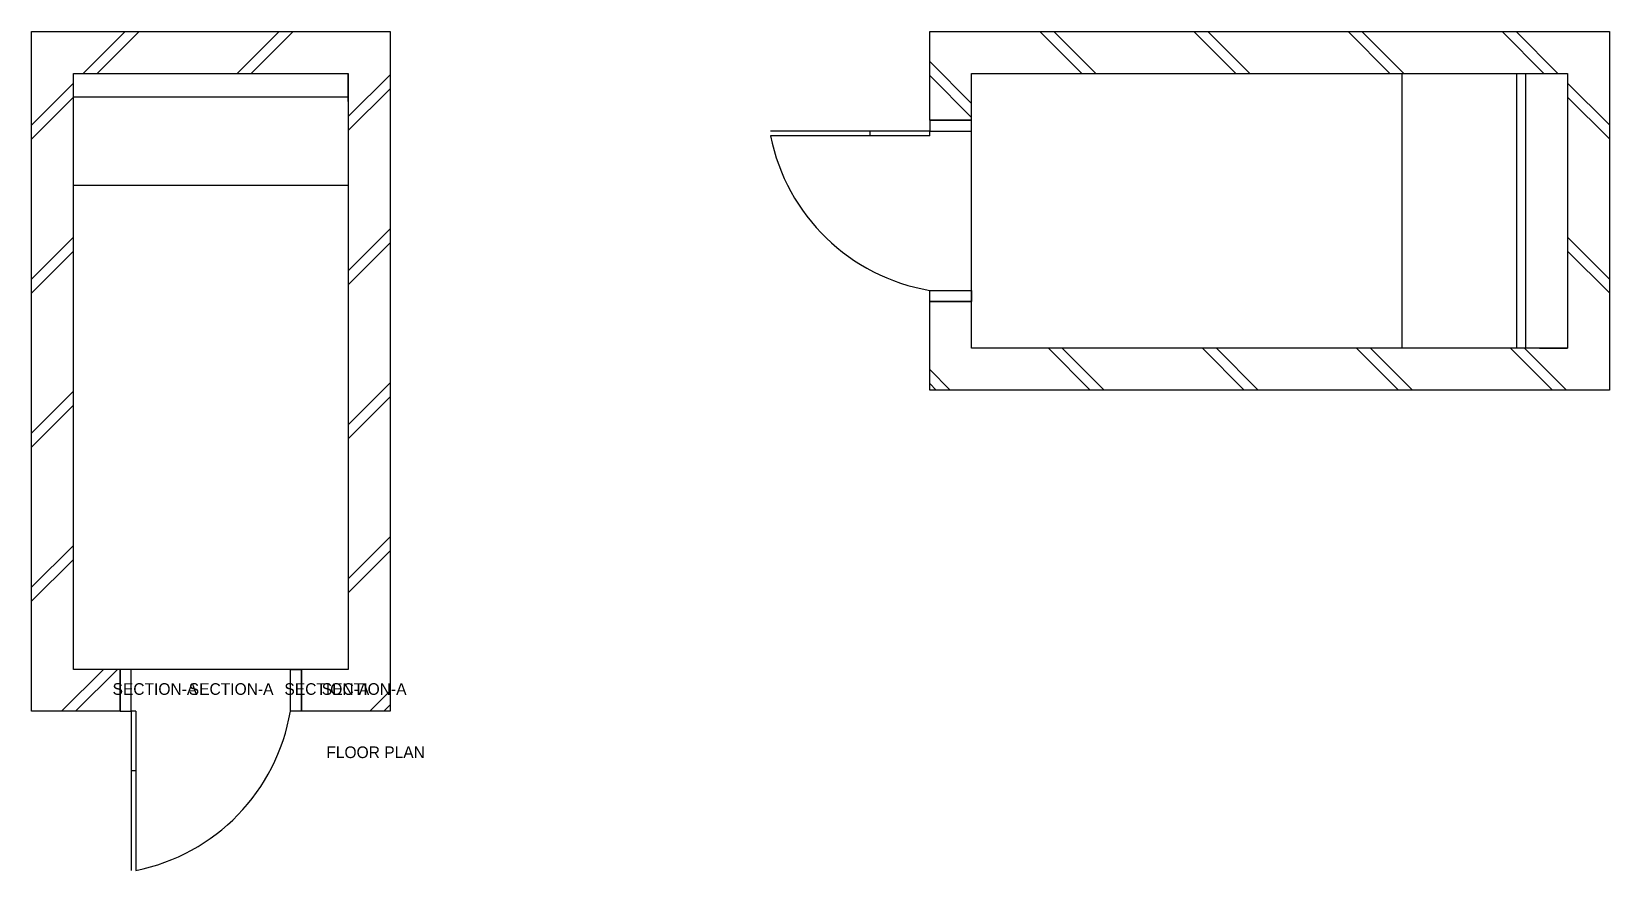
# Model space of a CAD drawing. Header units: millimetres. Extents: x 1176 to 3884, y -586 to 854.
# Drawn here: x 3161.7 to 3500.6, y 34.4 to 214.6 of the extents above; entities that cross this region are included whole.
import ezdxf

# ---------------------------------------------------------------- set-up
doc = ezdxf.new("R2010")
doc.units = ezdxf.units.MM

msp = doc.modelspace()

# ---------------------------------------------------------------- hatches: boundary and pattern name
h = msp.add_hatch()
h.set_pattern_fill('JIS_LC_8A', color=256, scale=3, style=0)
h.set_pattern_definition([(45, (1823.004, -912.523), (-16.5463, 16.5463), []), (45, (1826.004, -912.523), (-16.5463, 16.5463), [])])
h.paths.add_polyline_path([(3229.677, 205.595), (3229.677, 77.595), (3219.677, 77.595), (3219.677, 68.595), (3238.677, 68.595), (3238.677, 214.595), (3161.677, 214.595), (3161.677, 68.595), (3180.677, 68.595), (3180.677, 77.595), (3170.677, 77.595), (3170.677, 205.595)])
h = msp.add_hatch()
h.set_pattern_fill('JIS_LC_8A', color=256, scale=3, angle=-90, style=0)
h.set_pattern_definition([(315, (2373.499, 1553.268), (16.5463, 16.5463), []), (315, (2373.499, 1550.268), (16.5463, 16.5463), [])])
h.paths.add_polyline_path([(3491.616, 146.595), (3363.616, 146.595), (3363.616, 156.595), (3354.616, 156.595), (3354.616, 137.595), (3500.616, 137.595), (3500.616, 214.595), (3354.616, 214.595), (3354.616, 195.595), (3363.616, 195.595), (3363.616, 205.595), (3491.616, 205.595)])

# ---------------------------------------------------------------- linework, layer by layer
for p, q in [((3170.677, 77.595), (3170.677, 205.595)), ((3170.677, 205.595), (3229.677, 205.595)), ((3170.677, 205.595), (3229.677, 205.595)), ((3229.677, 205.595), (3229.677, 77.595)), ((3229.677, 199.595), (3229.677, 205.595)), ((3363.616, 195.595), (3363.616, 205.595)), ((3363.616, 205.595), (3491.616, 205.595)), ((3456.016, 205.595), (3456.016, 146.595)), ((3480.616, 205.595), (3480.616, 146.595)), ((3482.616, 205.595), (3482.616, 146.595)), ((3491.616, 205.595), (3491.616, 146.595)), ((3491.616, 205.595), (3491.616, 146.595)), ((3170.677, 200.595), (3229.677, 200.595)), ((3354.616, 195.595), (3363.616, 195.595)), ((3354.616, 193.191), (3320.423, 193.191)), ((3354.616, 192.191), (3320.423, 192.191)), ((3341.824, 192.191), (3341.824, 193.191)), ((3354.616, 192.191), (3354.616, 193.191)), ((3170.677, 181.595), (3229.677, 181.595)), ((3354.616, 156.595), (3363.616, 156.595)), ((3363.616, 146.595), (3363.616, 156.595)), ((3491.616, 146.595), (3363.616, 146.595)), ((3485.616, 146.595), (3491.616, 146.595)), ((3180.677, 77.595), (3170.677, 77.595)), ((3180.677, 68.595), (3180.677, 77.595)), ((3229.677, 77.595), (3219.677, 77.595)), ((3219.677, 68.595), (3219.677, 77.595)), ((3183.08, 68.595), (3183.08, 34.401)), ((3184.08, 68.595), (3183.08, 68.595)), ((3184.08, 68.595), (3184.08, 34.401)), ((3184.08, 55.802), (3183.08, 55.802))]:
    msp.add_line(p, q)
for points in [[(3180.677, 68.595), (3161.677, 68.595), (3161.677, 214.595), (3238.677, 214.595), (3238.677, 68.595), (3219.677, 68.595)], [(3354.616, 195.595), (3354.616, 214.595), (3500.616, 214.595), (3500.616, 137.595), (3354.616, 137.595), (3354.616, 156.595)]]:
    msp.add_lwpolyline(points)
for points in [[(3170.677, 205.595), (3229.677, 205.595), (3229.677, 77.595), (3170.677, 77.595)], [(3491.616, 205.595), (3491.616, 146.595), (3363.616, 146.595), (3363.616, 205.595)], [(3354.616, 195.595), (3354.616, 193.191), (3363.616, 193.191), (3363.616, 195.595)], [(3354.616, 156.595), (3354.616, 158.998), (3363.616, 158.998), (3363.616, 156.595)], [(3180.677, 68.595), (3183.08, 68.595), (3183.08, 77.595), (3180.677, 77.595)], [(3219.677, 68.595), (3217.274, 68.595), (3217.274, 77.595), (3219.677, 77.595)]]:
    msp.add_lwpolyline(points, close=True)
for centre, start, end in [((3361.599, 200.399), 191.27372, 260.42665), ((3175.872, 75.577), 281.27372, 350.42665)]:
    msp.add_arc(centre, 41.986, start, end)

# ---------------------------------------------------------------- texts
at = {"char_height": 2.5, "attachment_point": 1}
for s, insert, width in [('SECTION-A', (3179.074, 74.621), 22.74073), ('SECTION-A', (3195.447, 74.621), 22.74073), ('SECTION-A', (3215.994, 74.621), 22.74073), ('SECTION-A', (3224.02, 74.621), 22.74073), ('FLOOR PLAN', (3224.991, 61.031), 28.27538)]:
    msp.add_mtext(s, dxfattribs=dict(at, insert=insert, width=width))

doc.saveas('drawing.dxf')
